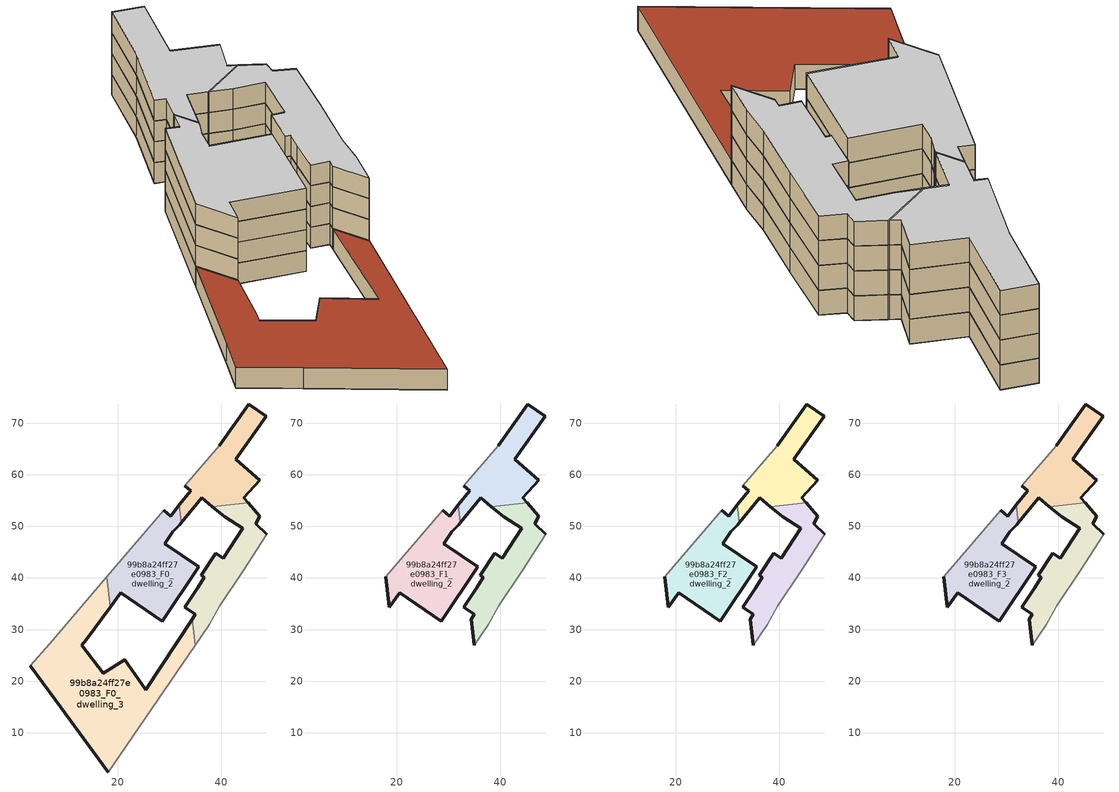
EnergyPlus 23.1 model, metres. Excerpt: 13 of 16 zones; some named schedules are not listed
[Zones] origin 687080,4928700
99b8a24ff27e0983_F0_dwelling_0
 floor ground (EU_floor_Construction): 37.72,30.95 39.72,34.59 44.32,41.43 48.83,48.45 46.75,50.49 47.47,51.92 45.23,54.56 38.33,53.8 40.74,51.84 44.16,49.6 40.4,43.81 38.93,44.76 36.17,40.51 36.75,40.14 35.44,38.13 32.98,34.29 35.02,32.95 34.4,32 34.96,26.93 z0
 wall outside (EU_wall_Construction): 34.4,32 35.02,32.95 32.98,34.29 35.44,38.13 36.75,40.14 36.17,40.51 38.93,44.76 40.4,43.81 44.16,49.6 40.74,51.84 38.33,53.8 / 45.23,54.56 47.47,51.92 46.75,50.49 48.83,48.45 z0:3
 wall adiabatic (EU_wall_Construction): 48.83,48.45 44.32,41.43 39.72,34.59 37.72,30.95 34.96,26.93 z0:3
 wall to 99b8a24ff27e0983_F0_dwelling_3 (EU_wall_Construction): 34.96,26.93 34.4,32 z0:3
 wall to 99b8a24ff27e0983_F0_dwelling_1 (EU_wall_Construction): 38.33,53.8 45.23,54.56 z0:3
99b8a24ff27e0983_F0_dwelling_1
 floor ground (EU_floor_Construction): 45.23,54.56 44.39,55.55 47.53,58.97 42.81,62.98 48.72,71.32 45.35,73.7 39.67,65.65 32.96,57.87 34.1,56.93 31.94,54.16 32.32,50.72 36.24,55.49 38.33,53.8 z0
 wall outside (EU_wall_Construction): 38.33,53.8 36.24,55.49 32.32,50.72 / 31.94,54.16 34.1,56.93 32.96,57.87 / 39.67,65.65 45.35,73.7 48.72,71.32 42.81,62.98 47.53,58.97 44.39,55.55 45.23,54.56 z0:3
 wall adiabatic (EU_wall_Construction): 32.96,57.87 39.67,65.65 z0:3
 wall to 99b8a24ff27e0983_F0_dwelling_2 (EU_wall_Construction): 32.32,50.72 31.94,54.16 z0:3
99b8a24ff27e0983_F0_dwelling_2
 floor ground (EU_floor_Construction): 28.61,31.62 35.68,42.18 29.05,46.61 30.61,48.93 31.99,50.32 32.32,50.72 31.94,54.16 30.23,51.97 28.85,53.15 17.85,40.24 18.51,34.34 20.56,37.17 z0
 wall outside (EU_wall_Construction): 28.85,53.15 30.23,51.97 31.94,54.16 / 32.32,50.72 31.99,50.32 30.61,48.93 29.05,46.61 35.68,42.18 28.61,31.62 20.56,37.17 18.51,34.34 z0:3
 wall adiabatic (EU_wall_Construction): 17.85,40.24 28.85,53.15 z0:3
 wall to 99b8a24ff27e0983_F0_dwelling_3 (EU_wall_Construction): 18.51,34.34 17.86,40.24 z0:3
99b8a24ff27e0983_F0_dwelling_3
 floor ground (EU_floor_Construction): 18.11,2.39 34.96,26.93 34.4,32 25.43,18.33 21.34,24.11 17.14,21.51 13.01,26.92 13.89,27.97 18.51,34.34 17.85,40.24 6.77,27.22 3.04,22.96 7.87,16.43 z0
 wall outside (EU_wall_Construction): 18.11,2.39 7.87,16.43 3.04,22.96 / 18.51,34.34 13.89,27.97 13.01,26.92 17.14,21.51 21.34,24.11 25.43,18.33 34.4,32 z0:3
 wall adiabatic (EU_wall_Construction): 34.96,26.93 18.11,2.39 / 3.04,22.96 6.77,27.22 17.85,40.24 z0:3
 roof outside (EU_roof_Construction): 34.4,32 34.96,26.93 18.11,2.39 7.87,16.43 3.04,22.96 6.77,27.22 17.85,40.24 18.51,34.34 13.89,27.97 13.01,26.92 17.14,21.51 21.34,24.11 25.43,18.33 z3
99b8a24ff27e0983_F1_dwelling_0
 floor to 99b8a24ff27e0983_F0_dwelling_0 (EU_floor_Construction): 37.72,30.95 39.72,34.59 44.32,41.43 48.83,48.45 46.75,50.49 47.47,51.92 45.23,54.56 38.33,53.8 40.74,51.84 44.16,49.6 40.4,43.81 38.93,44.76 36.17,40.51 36.75,40.14 35.44,38.13 32.98,34.29 35.02,32.95 34.4,32 34.96,26.93 z3
 wall outside (EU_wall_Construction): 34.96,26.93 34.4,32 35.02,32.95 32.98,34.29 35.44,38.13 36.75,40.14 36.17,40.51 38.93,44.76 40.4,43.81 44.16,49.6 40.74,51.84 38.33,53.8 / 45.23,54.56 47.47,51.92 46.75,50.49 48.83,48.45 z3:6
 wall adiabatic (EU_wall_Construction): 48.83,48.45 44.32,41.43 39.72,34.59 37.72,30.95 34.96,26.93 z3:6
 wall to 99b8a24ff27e0983_F1_dwelling_1 (EU_wall_Construction): 38.33,53.8 45.23,54.56 z3:6
99b8a24ff27e0983_F1_dwelling_1
 floor to 99b8a24ff27e0983_F0_dwelling_1 (EU_floor_Construction): 45.23,54.56 44.39,55.55 47.53,58.97 42.81,62.98 48.72,71.32 45.35,73.7 39.67,65.65 32.96,57.87 34.1,56.93 31.94,54.16 32.32,50.72 36.24,55.49 38.33,53.8 z3
 wall outside (EU_wall_Construction): 38.33,53.8 36.24,55.49 32.32,50.72 / 31.94,54.16 34.1,56.93 32.96,57.87 / 39.67,65.65 45.35,73.7 48.72,71.32 42.81,62.98 47.53,58.97 44.39,55.55 45.23,54.56 z3:6
 wall adiabatic (EU_wall_Construction): 32.96,57.87 39.67,65.65 z3:6
 wall to 99b8a24ff27e0983_F1_dwelling_2 (EU_wall_Construction): 32.32,50.72 31.94,54.16 z3:6
99b8a24ff27e0983_F1_dwelling_2
 floor to 99b8a24ff27e0983_F0_dwelling_2 (EU_floor_Construction): 28.61,31.62 35.68,42.18 29.05,46.61 30.61,48.93 31.99,50.32 32.32,50.72 31.94,54.16 30.23,51.97 28.85,53.15 17.85,40.24 18.51,34.34 20.56,37.17 z3
 wall outside (EU_wall_Construction): 28.85,53.15 30.23,51.97 31.94,54.16 / 32.32,50.72 31.99,50.32 30.61,48.93 29.05,46.61 35.68,42.18 28.61,31.62 20.56,37.17 18.51,34.34 17.85,40.24 z3:6
 wall adiabatic (EU_wall_Construction): 17.85,40.24 28.85,53.15 z3:6
99b8a24ff27e0983_F2_dwelling_0
 floor to 99b8a24ff27e0983_F1_dwelling_0 (EU_floor_Construction): 37.72,30.95 39.72,34.59 44.32,41.43 48.83,48.45 46.75,50.49 47.47,51.92 45.23,54.56 38.33,53.8 40.74,51.84 44.16,49.6 40.4,43.81 38.93,44.76 36.17,40.51 36.75,40.14 35.44,38.13 32.98,34.29 35.02,32.95 34.4,32 34.96,26.93 z6
 wall outside (EU_wall_Construction): 34.96,26.93 34.4,32 35.02,32.95 32.98,34.29 35.44,38.13 36.75,40.14 36.17,40.51 38.93,44.76 40.4,43.81 44.16,49.6 40.74,51.84 38.33,53.8 / 45.23,54.56 47.47,51.92 46.75,50.49 48.83,48.45 z6:9
 wall adiabatic (EU_wall_Construction): 48.83,48.45 44.32,41.43 39.72,34.59 37.72,30.95 34.96,26.93 z6:9
 wall to 99b8a24ff27e0983_F2_dwelling_1 (EU_wall_Construction): 38.33,53.8 45.23,54.56 z6:9
99b8a24ff27e0983_F2_dwelling_1
 floor to 99b8a24ff27e0983_F1_dwelling_1 (EU_floor_Construction): 45.23,54.56 44.39,55.55 47.53,58.97 42.81,62.98 48.72,71.32 45.35,73.7 39.67,65.65 32.96,57.87 34.1,56.93 31.94,54.16 32.32,50.72 36.24,55.49 38.33,53.8 z6
 wall outside (EU_wall_Construction): 38.33,53.8 36.24,55.49 32.32,50.72 / 31.94,54.16 34.1,56.93 32.96,57.87 / 39.67,65.65 45.35,73.7 48.72,71.32 42.81,62.98 47.53,58.97 44.39,55.55 45.23,54.56 z6:9
 wall adiabatic (EU_wall_Construction): 32.96,57.87 39.67,65.65 z6:9
 wall to 99b8a24ff27e0983_F2_dwelling_2 (EU_wall_Construction): 32.32,50.72 31.94,54.16 z6:9
99b8a24ff27e0983_F2_dwelling_2
 floor to 99b8a24ff27e0983_F1_dwelling_2 (EU_floor_Construction): 28.61,31.62 35.68,42.18 29.05,46.61 30.61,48.93 31.99,50.32 32.32,50.72 31.94,54.16 30.23,51.97 28.85,53.15 17.85,40.24 18.51,34.34 20.56,37.17 z6
 wall outside (EU_wall_Construction): 28.85,53.15 30.23,51.97 31.94,54.16 / 32.32,50.72 31.99,50.32 30.61,48.93 29.05,46.61 35.68,42.18 28.61,31.62 20.56,37.17 18.51,34.34 17.85,40.24 z6:9
 wall adiabatic (EU_wall_Construction): 17.85,40.24 28.85,53.15 z6:9
99b8a24ff27e0983_F3_dwelling_0
 floor to 99b8a24ff27e0983_F2_dwelling_0 (EU_floor_Construction): 37.72,30.95 39.72,34.59 44.32,41.43 48.83,48.45 46.75,50.49 47.47,51.92 45.23,54.56 38.33,53.8 40.74,51.84 44.16,49.6 40.4,43.81 38.93,44.76 36.17,40.51 36.75,40.14 35.44,38.13 32.98,34.29 35.02,32.95 34.4,32 34.96,26.93 z9
 wall outside (EU_wall_Construction): 34.96,26.93 34.4,32 35.02,32.95 32.98,34.29 35.44,38.13 36.75,40.14 36.17,40.51 38.93,44.76 40.4,43.81 44.16,49.6 40.74,51.84 38.33,53.8 / 45.23,54.56 47.47,51.92 46.75,50.49 48.83,48.45 z9:12
 wall adiabatic (EU_wall_Construction): 48.83,48.45 44.32,41.43 39.72,34.59 37.72,30.95 34.96,26.93 z9:12
 wall to 99b8a24ff27e0983_F3_dwelling_1 (EU_wall_Construction): 38.33,53.8 45.23,54.56 z9:12
 ceiling to 99b8a24ff27e0983_F4_dwelling_0 (EU_floor_Construction): 47.47,51.92 46.75,50.49 48.83,48.45 44.32,41.43 39.72,34.59 37.72,30.95 34.96,26.93 34.4,32 35.02,32.95 32.98,34.29 35.44,38.13 36.75,40.14 36.17,40.51 38.93,44.76 40.4,43.81 44.16,49.6 40.74,51.84 38.33,53.8 45.23,54.56 z12
99b8a24ff27e0983_F3_dwelling_1
 floor to 99b8a24ff27e0983_F2_dwelling_1 (EU_floor_Construction): 45.23,54.56 44.39,55.55 47.53,58.97 42.81,62.98 48.72,71.32 45.35,73.7 39.67,65.65 32.96,57.87 34.1,56.93 31.94,54.16 32.32,50.72 36.24,55.49 38.33,53.8 z9
 wall outside (EU_wall_Construction): 38.33,53.8 36.24,55.49 32.32,50.72 / 31.94,54.16 34.1,56.93 32.96,57.87 / 39.67,65.65 45.35,73.7 48.72,71.32 42.81,62.98 47.53,58.97 44.39,55.55 45.23,54.56 z9:12
 wall adiabatic (EU_wall_Construction): 32.96,57.87 39.67,65.65 z9:12
 wall to 99b8a24ff27e0983_F3_dwelling_2 (EU_wall_Construction): 32.32,50.72 31.94,54.16 z9:12
 ceiling to 99b8a24ff27e0983_F4_dwelling_1 (EU_floor_Construction): 48.72,71.32 42.81,62.98 47.53,58.97 44.39,55.55 45.23,54.56 38.33,53.8 36.24,55.49 32.32,50.72 31.94,54.16 34.1,56.93 32.96,57.87 39.67,65.65 45.35,73.7 z12
99b8a24ff27e0983_F3_dwelling_2
 floor to 99b8a24ff27e0983_F2_dwelling_2 (EU_floor_Construction): 28.61,31.62 35.68,42.18 29.05,46.61 30.61,48.93 31.99,50.32 32.32,50.72 31.94,54.16 30.23,51.97 28.85,53.15 17.85,40.24 18.51,34.34 20.56,37.17 z9
 wall outside (EU_wall_Construction): 28.85,53.15 30.23,51.97 31.94,54.16 / 32.32,50.72 31.99,50.32 30.61,48.93 29.05,46.61 35.68,42.18 28.61,31.62 20.56,37.17 18.51,34.34 17.85,40.24 z9:12
 wall adiabatic (EU_wall_Construction): 17.85,40.24 28.85,53.15 z9:12
 ceiling to 99b8a24ff27e0983_F4_dwelling_2 (EU_floor_Construction): 31.94,54.16 32.32,50.72 31.99,50.32 30.61,48.93 29.05,46.61 35.68,42.18 28.61,31.62 20.56,37.17 18.51,34.34 17.85,40.24 28.85,53.15 30.23,51.97 z12
[Building]
EU S2 Campaign: North Axis=0; Terrain=City; Solar Distribution=FullExterior
[Site:Location]
Bologna: Latitude=44.5; Longitude=11.25; Time Zone=1; Elevation=37
[SizingPeriod:WeatherFileDays]
AnnualSizingPeriod: Begin Month=1; Begin Day of Month=1; End Month=12; End Day of Month=31; Day of Week for Start Day=Monday; Use Weather File Daylight Saving Period=No; Use Weather File Rain and Snow Indicators=No
[MATERIAL]
EU_InternalMass_Material: Roughness=MediumRough; Thickness=0.1; Conductivity=1; Density=1800; Specific Heat=900; Thermal Absorptance=0.9; Solar Absorptance=0.7; Visible Absorptance=0.7
[MATERIAL:NOMASS] Roughness=MediumRough; Thermal Absorptance=0.9; Solar Absorptance=0.7; Visible Absorptance=0.7
Name | Thermal Resistance
EU_wall_NoMass | 0.905828
EU_roof_NoMass | 0.37593
EU_floor_NoMass | 0.67114
[CONSTRUCTION]
EU_wall_Construction: EU_wall_NoMass
EU_roof_Construction: EU_roof_NoMass
EU_floor_Construction: EU_floor_NoMass
EU_InternalMass_Construction: EU_InternalMass_Material
[ZONE] Type=1; Multiplier=1; Ceiling Height=autocalculate; Floor Area=autocalculate; Part of Total Floor Area=Yes
Name | Volume
99b8a24ff27e0983_F0_dwelling_0 | 437.491
99b8a24ff27e0983_F1_dwelling_0; 99b8a24ff27e0983_F2_dwelling_0; 99b8a24ff27e0983_F3_dwelling_0 | 437.492
99b8a24ff27e0983_F0_dwelling_1 | 451.113
99b8a24ff27e0983_F1_dwelling_1; 99b8a24ff27e0983_F2_dwelling_1; 99b8a24ff27e0983_F3_dwelling_1 | 451.11
99b8a24ff27e0983_F0_dwelling_2 | 587.339
99b8a24ff27e0983_F1_dwelling_2; 99b8a24ff27e0983_F2_dwelling_2; 99b8a24ff27e0983_F3_dwelling_2 | 587.342
99b8a24ff27e0983_F0_dwelling_3 | 1230.21
[INTERNALMASS] Construction=EU_InternalMass_Construction
Name | Zone or ZoneList | Surface Area
99b8a24ff27e0983_F0_dwelling_0_EU_InternalMass | 99b8a24ff27e0983_F0_dwelling_0 | 145.831
99b8a24ff27e0983_F0_dwelling_1_EU_InternalMass | 99b8a24ff27e0983_F0_dwelling_1 | 150.371
99b8a24ff27e0983_F0_dwelling_2_EU_InternalMass | 99b8a24ff27e0983_F0_dwelling_2 | 195.78
99b8a24ff27e0983_F0_dwelling_3_EU_InternalMass | 99b8a24ff27e0983_F0_dwelling_3 | 410.077
99b8a24ff27e0983_F1_dwelling_0_EU_InternalMass | 99b8a24ff27e0983_F1_dwelling_0 | 400.454
99b8a24ff27e0983_F1_dwelling_1_EU_InternalMass | 99b8a24ff27e0983_F1_dwelling_1 | 216.047
99b8a24ff27e0983_F1_dwelling_2_EU_InternalMass | 99b8a24ff27e0983_F1_dwelling_2 | 285.551
99b8a24ff27e0983_F2_dwelling_0_EU_InternalMass | 99b8a24ff27e0983_F2_dwelling_0 | 400.454
99b8a24ff27e0983_F2_dwelling_1_EU_InternalMass | 99b8a24ff27e0983_F2_dwelling_1 | 216.047
99b8a24ff27e0983_F2_dwelling_2_EU_InternalMass | 99b8a24ff27e0983_F2_dwelling_2 | 285.551
99b8a24ff27e0983_F3_dwelling_0_EU_InternalMass | 99b8a24ff27e0983_F3_dwelling_0 | 400.454
99b8a24ff27e0983_F3_dwelling_1_EU_InternalMass | 99b8a24ff27e0983_F3_dwelling_1 | 216.047
99b8a24ff27e0983_F3_dwelling_2_EU_InternalMass | 99b8a24ff27e0983_F3_dwelling_2 | 285.551
[OTHEREQUIPMENT] Fuel Type=Electricity; Design Level Calculation Method=Watts/Area; Power per Zone Floor Area=1; Fraction Latent=0; Fraction Radiant=0; Fraction Lost=0; Carbon Dioxide Generation Rate=0; EndUse Subcategory=EU_Step8_InternalGains
Name | Zone or ZoneList or Space or SpaceList | Schedule
EU_Step8_InternalGain_99b8a24ff27e0983_F0_dwelling_0_f000 | 99b8a24ff27e0983_F0_dwelling_0 | EU_Step8_GainSchedule_99b8a24ff27e0983_F0_dwelling_0_f000
EU_Step8_InternalGain_99b8a24ff27e0983_F0_dwelling_1_f000 | 99b8a24ff27e0983_F0_dwelling_1 | EU_Step8_GainSchedule_99b8a24ff27e0983_F0_dwelling_1_f000
EU_Step8_InternalGain_99b8a24ff27e0983_F0_dwelling_2_f000 | 99b8a24ff27e0983_F0_dwelling_2 | EU_Step8_GainSchedule_99b8a24ff27e0983_F0_dwelling_2_f000
EU_Step8_InternalGain_99b8a24ff27e0983_F0_dwelling_3_f000 | 99b8a24ff27e0983_F0_dwelling_3 | EU_Step8_GainSchedule_99b8a24ff27e0983_F0_dwelling_3_f000
EU_Step8_InternalGain_99b8a24ff27e0983_F1_dwelling_0_f000 | 99b8a24ff27e0983_F1_dwelling_0 | EU_Step8_GainSchedule_99b8a24ff27e0983_F1_dwelling_0_f000
EU_Step8_InternalGain_99b8a24ff27e0983_F1_dwelling_1_f000 | 99b8a24ff27e0983_F1_dwelling_1 | EU_Step8_GainSchedule_99b8a24ff27e0983_F1_dwelling_1_f000
EU_Step8_InternalGain_99b8a24ff27e0983_F1_dwelling_2_f000 | 99b8a24ff27e0983_F1_dwelling_2 | EU_Step8_GainSchedule_99b8a24ff27e0983_F1_dwelling_2_f000
EU_Step8_InternalGain_99b8a24ff27e0983_F2_dwelling_0_f000 | 99b8a24ff27e0983_F2_dwelling_0 | EU_Step8_GainSchedule_99b8a24ff27e0983_F2_dwelling_0_f000
EU_Step8_InternalGain_99b8a24ff27e0983_F2_dwelling_1_f000 | 99b8a24ff27e0983_F2_dwelling_1 | EU_Step8_GainSchedule_99b8a24ff27e0983_F2_dwelling_1_f000
EU_Step8_InternalGain_99b8a24ff27e0983_F2_dwelling_2_f000 | 99b8a24ff27e0983_F2_dwelling_2 | EU_Step8_GainSchedule_99b8a24ff27e0983_F2_dwelling_2_f000
EU_Step8_InternalGain_99b8a24ff27e0983_F3_dwelling_0_f000 | 99b8a24ff27e0983_F3_dwelling_0 | EU_Step8_GainSchedule_99b8a24ff27e0983_F3_dwelling_0_f000
EU_Step8_InternalGain_99b8a24ff27e0983_F3_dwelling_1_f000 | 99b8a24ff27e0983_F3_dwelling_1 | EU_Step8_GainSchedule_99b8a24ff27e0983_F3_dwelling_1_f000
EU_Step8_InternalGain_99b8a24ff27e0983_F3_dwelling_2_f000 | 99b8a24ff27e0983_F3_dwelling_2 | EU_Step8_GainSchedule_99b8a24ff27e0983_F3_dwelling_2_f000
[ZONEVENTILATION:DESIGNFLOWRATE] Schedule=EU_AlwaysOn; Design Flow Rate Calculation Method=AirChanges/Hour; Air Changes per Hour=0.73129; Ventilation Type=Natural; Fan Pressure Rise=0; Fan Total Efficiency=1; Constant Term Coefficient=1; Temperature Term Coefficient=0; Velocity Term Coefficient=0; Velocity Squared Term Coefficient=0; Minimum Indoor Temperature=-100; Maximum Indoor Temperature=100; Delta Temperature=-100; Minimum Outdoor Temperature=-100; Maximum Outdoor Temperature=100; Maximum Wind Speed=40
Name | Zone or ZoneList or Space or SpaceList
EU_ConstantAir_99b8a24ff27e0983_F0_dwelling_0 | 99b8a24ff27e0983_F0_dwelling_0
EU_ConstantAir_99b8a24ff27e0983_F0_dwelling_1 | 99b8a24ff27e0983_F0_dwelling_1
EU_ConstantAir_99b8a24ff27e0983_F0_dwelling_2 | 99b8a24ff27e0983_F0_dwelling_2
EU_ConstantAir_99b8a24ff27e0983_F0_dwelling_3 | 99b8a24ff27e0983_F0_dwelling_3
EU_ConstantAir_99b8a24ff27e0983_F1_dwelling_0 | 99b8a24ff27e0983_F1_dwelling_0
EU_ConstantAir_99b8a24ff27e0983_F1_dwelling_1 | 99b8a24ff27e0983_F1_dwelling_1
EU_ConstantAir_99b8a24ff27e0983_F1_dwelling_2 | 99b8a24ff27e0983_F1_dwelling_2
EU_ConstantAir_99b8a24ff27e0983_F2_dwelling_0 | 99b8a24ff27e0983_F2_dwelling_0
EU_ConstantAir_99b8a24ff27e0983_F2_dwelling_1 | 99b8a24ff27e0983_F2_dwelling_1
EU_ConstantAir_99b8a24ff27e0983_F2_dwelling_2 | 99b8a24ff27e0983_F2_dwelling_2
EU_ConstantAir_99b8a24ff27e0983_F3_dwelling_0 | 99b8a24ff27e0983_F3_dwelling_0
EU_ConstantAir_99b8a24ff27e0983_F3_dwelling_1 | 99b8a24ff27e0983_F3_dwelling_1
EU_ConstantAir_99b8a24ff27e0983_F3_dwelling_2 | 99b8a24ff27e0983_F3_dwelling_2
[HVACTEMPLATE:THERMOSTAT] Constant Heating Setpoint=20; Constant Cooling Setpoint=50
EU_HeatOnly_99b8a24ff27e0983_F0_dwelling_0; EU_HeatOnly_99b8a24ff27e0983_F0_dwelling_1; EU_HeatOnly_99b8a24ff27e0983_F0_dwelling_2; EU_HeatOnly_99b8a24ff27e0983_F0_dwelling_3; EU_HeatOnly_99b8a24ff27e0983_F1_dwelling_0; EU_HeatOnly_99b8a24ff27e0983_F1_dwelling_1; EU_HeatOnly_99b8a24ff27e0983_F1_dwelling_2; EU_HeatOnly_99b8a24ff27e0983_F2_dwelling_0; EU_HeatOnly_99b8a24ff27e0983_F2_dwelling_1; EU_HeatOnly_99b8a24ff27e0983_F2_dwelling_2; EU_HeatOnly_99b8a24ff27e0983_F3_dwelling_0; EU_HeatOnly_99b8a24ff27e0983_F3_dwelling_1; EU_HeatOnly_99b8a24ff27e0983_F3_dwelling_2; EU_HeatOnly_99b8a24ff27e0983_F4_dwelling_0; EU_HeatOnly_99b8a24ff27e0983_F4_dwelling_1; EU_HeatOnly_99b8a24ff27e0983_F4_dwelling_2
[HVACTEMPLATE:ZONE:IDEALLOADSAIRSYSTEM] System Availability Schedule=EU_AlwaysOn; Maximum Heating Supply Air Temperature=50; Minimum Cooling Supply Air Temperature=13; Maximum Heating Supply Air Humidity Ratio=0.0156; Minimum Cooling Supply Air Humidity Ratio=0.0077; Heating Limit=NoLimit; Cooling Limit=NoLimit; Heating Availability Schedule=EU_AlwaysOn; Cooling Availability Schedule=EU_CoolingOff; Dehumidification Control Type=ConstantSensibleHeatRatio; Cooling Sensible Heat Ratio=0.7; Dehumidification Setpoint=60; Humidification Control Type=None; Humidification Setpoint=30; Outdoor Air Method=None; Outdoor Air Flow Rate per Person=0.00944; Outdoor Air Flow Rate per Zone Floor Area=0; Outdoor Air Flow Rate per Zone=0; Demand Controlled Ventilation Type=None; Outdoor Air Economizer Type=NoEconomizer; Heat Recovery Type=None; Sensible Heat Recovery Effectiveness=0.7; Latent Heat Recovery Effectiveness=0.65
Name | Template Thermostat
99b8a24ff27e0983_F0_dwelling_0 | EU_HeatOnly_99b8a24ff27e0983_F0_dwelling_0
99b8a24ff27e0983_F0_dwelling_1 | EU_HeatOnly_99b8a24ff27e0983_F0_dwelling_1
99b8a24ff27e0983_F0_dwelling_2 | EU_HeatOnly_99b8a24ff27e0983_F0_dwelling_2
99b8a24ff27e0983_F0_dwelling_3 | EU_HeatOnly_99b8a24ff27e0983_F0_dwelling_3
99b8a24ff27e0983_F1_dwelling_0 | EU_HeatOnly_99b8a24ff27e0983_F1_dwelling_0
99b8a24ff27e0983_F1_dwelling_1 | EU_HeatOnly_99b8a24ff27e0983_F1_dwelling_1
99b8a24ff27e0983_F1_dwelling_2 | EU_HeatOnly_99b8a24ff27e0983_F1_dwelling_2
99b8a24ff27e0983_F2_dwelling_0 | EU_HeatOnly_99b8a24ff27e0983_F2_dwelling_0
99b8a24ff27e0983_F2_dwelling_1 | EU_HeatOnly_99b8a24ff27e0983_F2_dwelling_1
99b8a24ff27e0983_F2_dwelling_2 | EU_HeatOnly_99b8a24ff27e0983_F2_dwelling_2
99b8a24ff27e0983_F3_dwelling_0 | EU_HeatOnly_99b8a24ff27e0983_F3_dwelling_0
99b8a24ff27e0983_F3_dwelling_1 | EU_HeatOnly_99b8a24ff27e0983_F3_dwelling_1
99b8a24ff27e0983_F3_dwelling_2 | EU_HeatOnly_99b8a24ff27e0983_F3_dwelling_2
